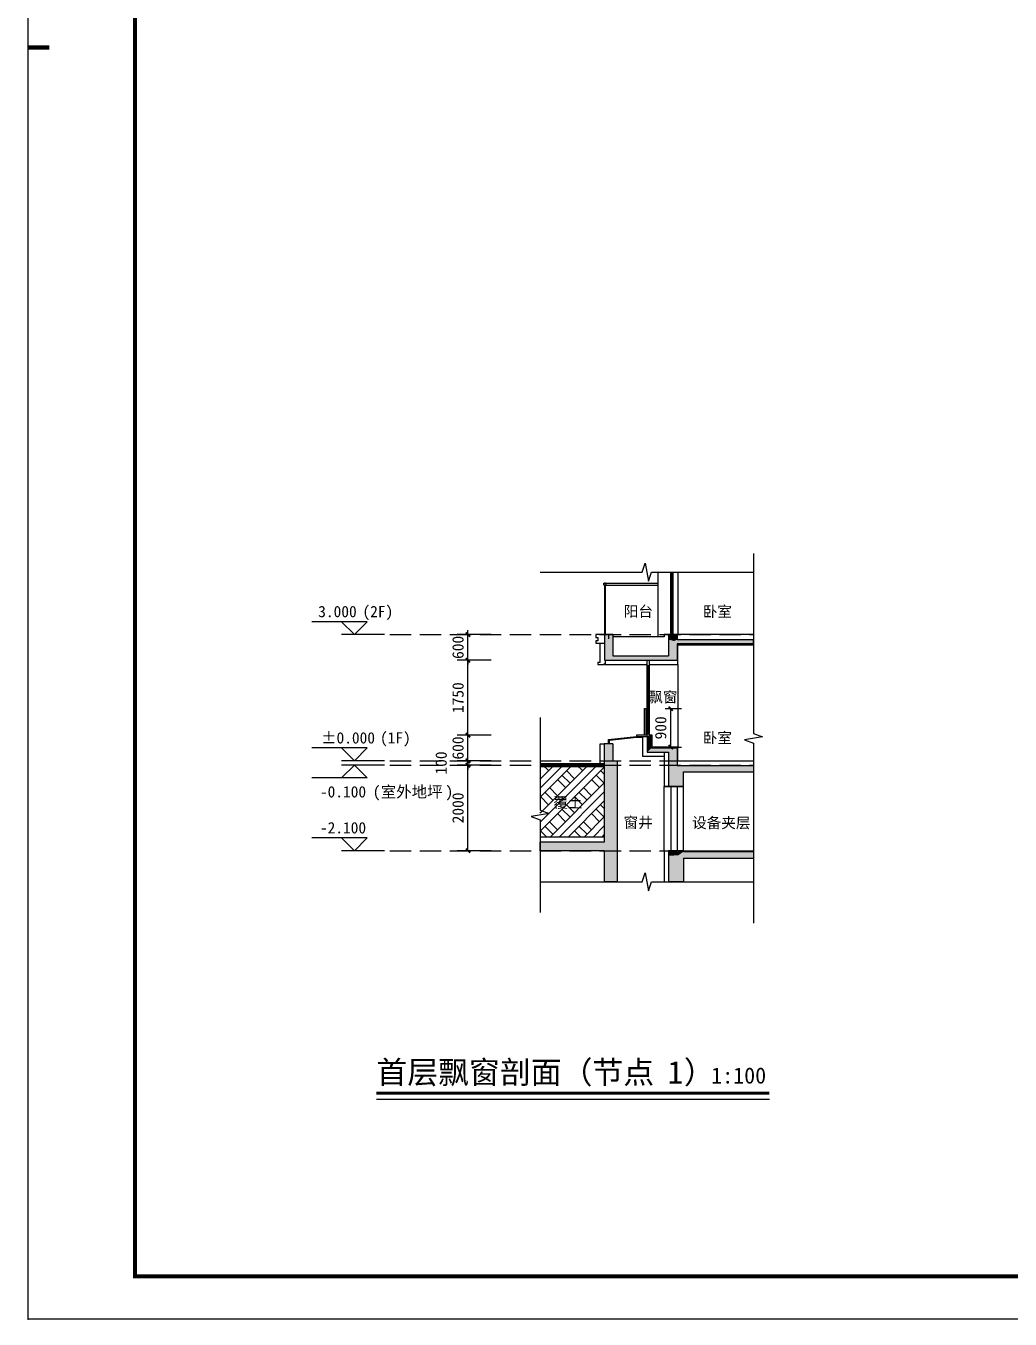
# Model space of a CAD drawing. Extents: x 646072 to 1012572, y -46617 to 16093.
# Drawn here: x 928372 to 951366, y -46567 to -16359 of the extents above; entities that cross this region are included whole.
import ezdxf
from ezdxf.enums import TextEntityAlignment as Align

# ---------------------------------------------------------------- set-up
doc = ezdxf.new("R2010")
doc.units = 0
doc.header["$LTSCALE"] = 1000
doc.header["$MEASUREMENT"] = 0
for name, pattern in [('3#楼-HZS$0$__DASH', [0.35, 0.25, -0.1]), ('3#楼-HZS$0$DASH', [0.35, 0.25, -0.1]), ('DASH', [0.35, 0.25, -0.1]), ('DOTE', [2.42, 2, -0.2, 0.02, -0.2])]:
    doc.linetypes.add(name, pattern=pattern)
doc.layers.get('Defpoints').update_dxf_attribs({"color": 4, "linetype": 'DASH'})
for name, color, linetype in [('3#楼-HZS$0$0-金属铝板（剖）', 7, 'Continuous'), ('3#楼-HZS$0$00-看线', 251, 'Continuous'), ('3#楼-HZS$0$3#楼-HZS$0$PUB_HATCH', 8, 'Continuous'), ('3#楼-HZS$0$3#楼-HZS$0$SURFACE', 6, 'Continuous'), ('3#楼-HZS$0$3#楼-HZS$0$WALL', 9, 'Continuous'), ('3#楼-HZS$0$3#楼-HZS$0$WINDOW', 4, 'Continuous'), ('3#楼-HZS$0$A-ANNO-SYMB', 3, 'Continuous'), ('3#楼-HZS$0$A-WALL-STUD', 133, 'Continuous'), ('3#楼-HZS$0$DIM_ELEV', 3, 'Continuous'), ('3#楼-HZS$0$DIM_SYMB', 3, 'Continuous'), ('3#楼-HZS$0$DOTE', 1, 'DOTE'), ('3#楼-HZS$0$PUB_DIM', 3, 'Continuous'), ('3#楼-HZS$0$PUB_HATCH', 8, 'Continuous'), ('3#楼-HZS$0$PUB_TEXT', 7, 'Continuous'), ('3#楼-HZS$0$SURFACE', 6, 'Continuous'), ('3#楼-HZS$0$WALL', 9, 'Continuous'), ('3#楼-HZS$0$WINDOW', 4, 'Continuous'), ('3#楼-HZS$0$新块$0$FF-TEXT', 50, 'Continuous'), ('3#楼-HZS$0$辅助线', 6, 'Continuous'), ('A-ANNO-TEXT', 3, 'Continuous'), ('A1-无手签$0$A-ANNO-TTLB', 7, 'Continuous')]:
    doc.layers.add(name, color=color, linetype=linetype)
doc.styles.add('3#楼-HZS$0$_TCH_DIM', font='')
doc.styles.add('3#楼-HZS$0$_TCH_DIM_T3', font='')
doc.styles.add('3#楼-HZS$0$Standard', font='')
doc.styles.add('3#楼-HZS$0$新块$0$DIA', font='')
doc.styles.get('3#楼-HZS$0$_TCH_DIM').set_extended_font_data('SimSun')
doc.styles.get('3#楼-HZS$0$_TCH_DIM_T3').set_extended_font_data('SimSun')
doc.styles.get('3#楼-HZS$0$Standard').set_extended_font_data('SimSun')
doc.styles.get('3#楼-HZS$0$新块$0$DIA').set_extended_font_data('SimSun')
doc.dimstyles.new('3#楼-HZS$0$_TCH_ARCH&&100', dxfattribs={"dimtxt": 264.345992, "dimasz": 100, "dimexe": 250, "dimexo": 300, "dimgap": 100, "dimtad": 1, "dimdec": 0, "dimzin": 0, "dimdsep": 46, "dimtxsty": '3#楼-HZS$0$_TCH_DIM_T3', "dimblk": '3#楼-HZS$0$_ArchTick', "dimcen": 0.09, "dimclrt": 7, "dimazin": 2, "dimtfac": 1, "dimtdec": 0, "dimtix": 1, "dimtmove": 2, "dimatfit": 3, "dimfxl": 100, "dimtolj": 1, "dimtzin": 0, "dimarcsym": 0})

# ---------------------------------------------------------------- blocks, each defined once
blk = doc.blocks.new('3#楼-HZS$0$tretretre')
at = {"color": 2}
for points in [[(757927, -41281), (757727, -41281), (757727, -41351), (757777, -41351), (757777, -41431), (757727, -41431), (757727, -41481), (757927, -41481)], [(757927, -41281), (758027, -41281), (758027, -41381)], [(757827, -41931), (757777, -41931), (757777, -41981), (757927, -41981), (757927, -41961), (757947, -41961)]]:
    blk.add_lwpolyline(points, dxfattribs=at)
at = {"color": 11}
blk.add_lwpolyline([(757947, -41881), (757947, -41981), (758926, -41981)], dxfattribs=at)
at = {"layer": '3#楼-HZS$0$0-金属铝板（剖）', "color": 115}
blk.add_lwpolyline([(757827, -41931), (757827, -41481)], dxfattribs=at)
blk = doc.blocks.new('3#楼-HZS$0$treytrytr')
at = {"layer": '3#楼-HZS$0$00-看线', "color": 250}
for points in [[(757964, -43081), (759177, -43081)], [(757964, -43131), (759177, -43131)]]:
    blk.add_lwpolyline(points, dxfattribs=at)
at = {"layer": '3#楼-HZS$0$WINDOW'}
blk.add_lwpolyline([(757914, -43081), (757964, -43081), (757964, -43131), (757914, -43131)], close=True, dxfattribs=at)
for points in [[(757952, -43081), (757927, -43081)], [(757927, -43131), (757927, -44281), (757952, -44281), (757952, -43131)]]:
    blk.add_lwpolyline(points, dxfattribs=at)
blk = doc.blocks.new('3#楼-HZS$0$3#楼-HZS$0$$WINLIB2D$00000001')
at = {"color": 0}
for points in [[(-0.5, 0.5), (-0.5, -0.5)], [(-0.5, 0.5), (0.5, 0.5)], [(0.5, -0.5), (0.5, 0.5)], [(0.5, 0.167), (-0.5, 0.167)], [(0.5, -0.167), (-0.5, -0.167)], [(-0.5, -0.5), (0.5, -0.5)]]:
    blk.add_lwpolyline(points, dxfattribs=at)
blk = doc.blocks.new('3#楼-HZS$0$_ArchTick')
at = {"color": 0, "linetype": 'ByBlock', "const_width": 0.4}
blk.add_lwpolyline([(-0.5, -0.5), (0.5, 0.5)], dxfattribs=at)
blk = doc.blocks.new('*D874')
at = {"layer": '3#楼-HZS$0$PUB_DIM', "color": 0, "lineweight": -2, "transparency": 16777216}
for p, q in [((938700, -30576), (938700, -30476)), ((939243, -30576), (938450, -30576)), ((938700, -31176), (938700, -30576)), ((939243, -31176), (938450, -31176)), ((938700, -31176), (938700, -31276))]:
    blk.add_line(p, q, dxfattribs=at)
at = {"layer": 'Defpoints', "color": 0, "transparency": 16777216}
for p in [(938700, -30576), (939543, -30576), (939543, -31176)]:
    blk.add_point(p, dxfattribs=at)
at = {"layer": '3#楼-HZS$0$PUB_DIM', "color": 0, "lineweight": -2, "transparency": 16777216, "xscale": 100, "yscale": 100, "zscale": 100}
for p, rotation in [((938700, -30576), 270), ((938700, -31176), 90)]:
    blk.add_blockref('3#楼-HZS$0$_ArchTick', p, dxfattribs=dict(at, rotation=rotation))
at = {"layer": '3#楼-HZS$0$PUB_DIM', "color": 7, "transparency": 16777216, "insert": (938468, -30876), "char_height": 264.3, "attachment_point": 5, "rotation": 90, "style": '3#楼-HZS$0$_TCH_DIM_T3'}
blk.add_mtext('\\A1;600', dxfattribs=at)
blk = doc.blocks.new('*D875')
at = {"layer": '3#楼-HZS$0$PUB_DIM', "color": 0, "lineweight": -2, "transparency": 16777216}
for p, q in [((939243, -31176), (938450, -31176)), ((938700, -32926), (938700, -31176)), ((939243, -32926), (938450, -32926))]:
    blk.add_line(p, q, dxfattribs=at)
at = {"layer": 'Defpoints', "color": 0, "transparency": 16777216}
for p in [(938700, -31176), (939543, -31176), (939543, -32926)]:
    blk.add_point(p, dxfattribs=at)
at = {"layer": '3#楼-HZS$0$PUB_DIM', "color": 0, "lineweight": -2, "transparency": 16777216, "xscale": 100, "yscale": 100, "zscale": 100}
for p, rotation in [((938700, -31176), 90), ((938700, -32926), 270)]:
    blk.add_blockref('3#楼-HZS$0$_ArchTick', p, dxfattribs=dict(at, rotation=rotation))
at = {"layer": '3#楼-HZS$0$PUB_DIM', "color": 7, "transparency": 16777216, "insert": (938468, -32051), "char_height": 264.3, "attachment_point": 5, "rotation": 90, "style": '3#楼-HZS$0$_TCH_DIM_T3'}
blk.add_mtext('\\A1;1750', dxfattribs=at)
blk = doc.blocks.new('*D876')
at = {"layer": '3#楼-HZS$0$PUB_DIM', "color": 0, "lineweight": -2, "transparency": 16777216}
for p, q in [((938700, -32926), (938700, -32826)), ((939243, -32926), (938450, -32926)), ((938700, -33526), (938700, -32926)), ((939243, -33526), (938450, -33526)), ((938700, -33526), (938700, -33626))]:
    blk.add_line(p, q, dxfattribs=at)
at = {"layer": 'Defpoints', "color": 0, "transparency": 16777216}
for p in [(938700, -32926), (939543, -32926), (939543, -33526)]:
    blk.add_point(p, dxfattribs=at)
at = {"layer": '3#楼-HZS$0$PUB_DIM', "color": 0, "lineweight": -2, "transparency": 16777216, "xscale": 100, "yscale": 100, "zscale": 100}
for p, rotation in [((938700, -32926), 270), ((938700, -33526), 90)]:
    blk.add_blockref('3#楼-HZS$0$_ArchTick', p, dxfattribs=dict(at, rotation=rotation))
at = {"layer": '3#楼-HZS$0$PUB_DIM', "color": 7, "transparency": 16777216, "insert": (938468, -33226), "char_height": 264.3, "attachment_point": 5, "rotation": 90, "style": '3#楼-HZS$0$_TCH_DIM_T3'}
blk.add_mtext('\\A1;600', dxfattribs=at)
blk = doc.blocks.new('*D877')
at = {"layer": '3#楼-HZS$0$PUB_DIM', "color": 0, "lineweight": -2, "transparency": 16777216}
for p, q in [((939243, -33526), (938450, -33526)), ((938700, -33526), (938700, -33426)), ((938700, -33626), (938700, -33526)), ((939243, -33626), (938450, -33626)), ((938700, -33626), (938700, -33726))]:
    blk.add_line(p, q, dxfattribs=at)
at = {"layer": 'Defpoints', "color": 0, "transparency": 16777216}
for p in [(938700, -33526), (939543, -33526), (939543, -33626)]:
    blk.add_point(p, dxfattribs=at)
at = {"layer": '3#楼-HZS$0$PUB_DIM', "color": 0, "lineweight": -2, "transparency": 16777216, "xscale": 100, "yscale": 100, "zscale": 100}
for p, rotation in [((938700, -33526), 270), ((938700, -33626), 90)]:
    blk.add_blockref('3#楼-HZS$0$_ArchTick', p, dxfattribs=dict(at, rotation=rotation))
at = {"layer": '3#楼-HZS$0$PUB_DIM', "color": 7, "transparency": 16777216, "insert": (938075, -33576), "char_height": 264.3, "attachment_point": 5, "rotation": 90, "style": '3#楼-HZS$0$_TCH_DIM_T3'}
blk.add_mtext('\\A1;100', dxfattribs=at)
blk = doc.blocks.new('*D878')
at = {"layer": '3#楼-HZS$0$PUB_DIM', "color": 0, "lineweight": -2, "transparency": 16777216}
for p, q in [((939243, -33626), (938450, -33626)), ((938700, -35626), (938700, -33626)), ((939243, -35626), (938450, -35626))]:
    blk.add_line(p, q, dxfattribs=at)
at = {"layer": 'Defpoints', "color": 0, "transparency": 16777216}
for p in [(938700, -33626), (939543, -33626), (939543, -35626)]:
    blk.add_point(p, dxfattribs=at)
at = {"layer": '3#楼-HZS$0$PUB_DIM', "color": 0, "lineweight": -2, "transparency": 16777216, "xscale": 100, "yscale": 100, "zscale": 100}
for p, rotation in [((938700, -33626), 90), ((938700, -35626), 270)]:
    blk.add_blockref('3#楼-HZS$0$_ArchTick', p, dxfattribs=dict(at, rotation=rotation))
at = {"layer": '3#楼-HZS$0$PUB_DIM', "color": 7, "transparency": 16777216, "insert": (938468, -34626), "char_height": 264.3, "attachment_point": 5, "rotation": 90, "style": '3#楼-HZS$0$_TCH_DIM_T3'}
blk.add_mtext('\\A1;2000', dxfattribs=at)
blk = doc.blocks.new('*D879')
at = {"layer": '3#楼-HZS$0$PUB_DIM', "color": 0, "lineweight": -2, "transparency": 16777216}
for p, q in [((943306, -32306), (943686, -32306)), ((943436, -33206), (943436, -32306)), ((943306, -33206), (943686, -33206))]:
    blk.add_line(p, q, dxfattribs=at)
at = {"layer": 'Defpoints', "color": 0, "transparency": 16777216}
for p in [(943006, -32306), (943436, -32306), (943006, -33206)]:
    blk.add_point(p, dxfattribs=at)
at = {"layer": '3#楼-HZS$0$PUB_DIM', "color": 0, "lineweight": -2, "transparency": 16777216, "xscale": 100, "yscale": 100, "zscale": 100}
for p, rotation in [((943436, -32306), 90), ((943436, -33206), 270)]:
    blk.add_blockref('3#楼-HZS$0$_ArchTick', p, dxfattribs=dict(at, rotation=rotation))
at = {"layer": '3#楼-HZS$0$PUB_DIM', "color": 7, "transparency": 16777216, "insert": (943203, -32756), "char_height": 264.3, "attachment_point": 5, "rotation": 90, "style": '3#楼-HZS$0$_TCH_DIM_T3'}
blk.add_mtext('\\A1;900', dxfattribs=at)

msp = doc.modelspace()

# ---------------------------------------------------------------- hatches: boundary and pattern name
h = msp.add_hatch()
h.set_pattern_fill('夯实土壤', color=8, scale=100)
h.set_pattern_definition([(45, (615115.36, 540478.7), (-397.394, 397.394), []), (45, (615325.36, 540478.7), (-397.394, 397.394), []), (45, (615535.36, 540478.7), (-397.394, 397.394), []), (135, (615115.36, 540478.7), (-397.394, -397.394), [265, -297]), (135, (615220.36, 540583.7), (-397.394, -397.394), [265, -297]), (135, (615325.36, 540688.7), (-397.394, -397.394), [265, -297])])
h.paths.add_polyline_path([(941885.4, -35306.1), (940385.4, -35306.1), (940385.7, -33626.1), (941885.7, -33626.1)])
at = {"layer": '3#楼-HZS$0$3#楼-HZS$0$PUB_HATCH'}
for points in [[(943569, -33702.7), (943735.7, -33786.1), (945370.7, -33786.1), (945370.7, -33636.1), (943585.7, -33636.1)], [(943619, -35729.4), (943735.7, -35796.1), (945370.7, -35796.1), (945370.7, -35646.1), (943735.7, -35646.1)]]:
    msp.add_hatch(color=256, dxfattribs=at).paths.add_polyline_path(points)
at = {"layer": '3#楼-HZS$0$PUB_HATCH'}
for points in [[(941885.7, -30576.1), (941885.7, -31176.1), (942085.7, -31076.1), (942085.7, -30576.1)], [(943385.7, -30576.1), (943385.7, -30696.1), (943519, -30729.4), (943585.7, -30696.1), (943585.7, -30576.1)], [(943519, -30729.4), (943385.7, -30696.1), (943385.7, -31076.1), (943585.7, -31176.1), (943585.7, -30796.1)], [(945370.7, -30696.1), (943585.7, -30696.1), (943519, -30729.4), (943585.7, -30796.1), (945370.7, -30796.1)], [(942085.7, -31076.1), (941885.7, -31176.1), (943585.7, -31176.1), (943385.7, -31076.1)], [(941885.2, -33126.1), (941885.2, -33526.1), (942085.2, -33526.1), (942085.2, -33126.1)], [(942885.7, -32956.1), (942885.7, -33326.1), (942985.7, -33226.1), (942985.7, -32956.1)], [(942985.7, -33226.1), (942885.7, -33326.1), (943385.7, -33326.1), (943585.7, -33226.1)], [(943585.7, -33226.1), (943385.7, -33326.1), (943385.7, -33686.1), (943569, -33702.7), (943585.7, -33636.1)], [(942185.2, -33526.1), (941885.2, -33526.1), (941885.2, -35426.1), (941985.2, -35526.1), (942185.2, -35526.1)], [(943385.7, -33686.1), (943385.7, -34126.1), (943735.7, -34126.1), (943735.7, -33786.1), (943569, -33702.7)], [(941985.2, -35526.1), (941885.2, -35426.1), (940385.7, -35426.1), (940385.7, -35626.1), (941885.2, -35626.1)], [(941985.2, -35526.1), (941885.2, -35626.1), (941885.2, -36352.3), (942185.2, -36352.3), (942185.2, -35526.1)], [(943735.7, -35646.1), (943735.7, -35626.1), (943385.7, -35626.1), (943385.7, -35746.1), (943619, -35729.4)], [(943619, -35729.4), (943385.7, -35746.1), (943385.7, -36352.3), (943735.7, -36352.3), (943735.7, -35796.1)]]:
    msp.add_hatch(color=256, dxfattribs=at).paths.add_polyline_path(points)

# ---------------------------------------------------------------- linework, layer by layer
at = {"color": 2}
for points in [[(943435.7, -30576.1), (943435.7, -30546.1), (943485.7, -30546.1), (943485.7, -30576.1)], [(942884.9, -31306.1), (942884.9, -31176.1), (942934.9, -31176.1), (942934.9, -31306.1)], [(942884.9, -32956.1), (942884.9, -32896.1), (942934.9, -32896.1), (942934.9, -32956.1)]]:
    msp.add_lwpolyline(points, close=True, dxfattribs=at)
for points in [[(942934.9, -31276.1), (942934.9, -31306.1), (942884.9, -31306.1), (942884.9, -31276.1)], [(941785.7, -33626.1), (941785.7, -33546.1), (941785.7, -33546.1), (941785.7, -33126.1), (941885.2, -33126.1)]]:
    msp.add_lwpolyline(points, dxfattribs=at)
at = {"color": 8, "elevation": 0}
msp.add_lwpolyline([(942884.9, -32926.1), (942635.7, -32926.1), (942635.7, -32956.1), (942884.9, -32956.1), (942884.9, -32926.1)], dxfattribs=at)
at = {"const_width": 100}
msp.add_lwpolyline([(941885.2, -33626.1), (940385.7, -33626.1)], dxfattribs=at)
at = {"layer": '3#楼-HZS$0$00-看线', "color": 250}
for points in [[(943136.6, -29118.1), (943136.6, -30626.1)], [(943605.7, -29118.1), (943605.7, -30576.1)], [(943605.7, -31276.1), (943605.7, -33206.1)]]:
    msp.add_lwpolyline(points, dxfattribs=at)
at = {"layer": '3#楼-HZS$0$3#楼-HZS$0$SURFACE'}
for p, q in [((943585.7, -33526.1), (945370.7, -33526.1)), ((943735.7, -35626.1), (945370.7, -35626.1))]:
    msp.add_line(p, q, dxfattribs=at)
at = {"layer": '3#楼-HZS$0$3#楼-HZS$0$WALL'}
for p, q in [((943585.7, -33636.1), (945370.7, -33636.1)), ((943735.7, -33786.1), (945370.7, -33786.1)), ((945370.7, -33636.1), (945370.7, -33786.1)), ((943735.7, -35646.1), (945370.7, -35646.1)), ((943735.7, -35796.1), (945370.7, -35796.1)), ((945370.7, -35646.1), (945370.7, -35796.1))]:
    msp.add_line(p, q, dxfattribs=at)
at = {"layer": '3#楼-HZS$0$A-ANNO-SYMB', "const_width": 70}
msp.add_lwpolyline([(936560.1, -41291.7), (945743.4, -41291.7)], dxfattribs=at)
at = {"layer": '3#楼-HZS$0$A-ANNO-SYMB'}
msp.add_lwpolyline([(936560.1, -41431.7), (945743.4, -41431.7)], dxfattribs=at)
at = {"layer": '3#楼-HZS$0$A-WALL-STUD', "color": 4, "linetype": '3#楼-HZS$0$DASH', "ltscale": 5}
for points in [[(942824.9, -32926.1), (942824.9, -32306.1), (942854.9, -32306.1), (942854.9, -32926.1)], [(941985.2, -33126.1), (941985.2, -33026.1), (942635.7, -32956.1), (942785.7, -32956.1)], [(942005.2, -33126.1), (942005.2, -33044), (942636.7, -32976.1), (942785.7, -32976.1)]]:
    msp.add_lwpolyline(points, dxfattribs=at)
at = {"layer": '3#楼-HZS$0$DIM_ELEV'}
for p, q in [((936346.8, -30276.1), (935050.8, -30276.1)), ((936046.8, -30576.1), (935746.8, -30276.1)), ((936046.8, -30576.1), (936346.8, -30276.1)), ((936746.8, -30576.1), (935746.8, -30576.1)), ((936346.8, -33226.1), (935050.8, -33226.1)), ((936046.8, -33526.1), (935746.8, -33226.1)), ((936046.8, -33526.1), (936346.8, -33226.1)), ((936746.8, -33526.1), (935746.8, -33526.1)), ((936046.8, -33626.1), (935746.8, -33926.1)), ((936746.8, -33626.1), (935746.8, -33626.1)), ((936046.8, -33626.1), (936346.8, -33926.1)), ((936346.8, -33926.1), (935050.8, -33926.1)), ((936346.8, -35326.1), (935050.8, -35326.1)), ((936046.8, -35626.1), (935746.8, -35326.1)), ((936046.8, -35626.1), (936346.8, -35326.1)), ((936746.8, -35626.1), (935746.8, -35626.1))]:
    msp.add_line(p, q, dxfattribs=at)
at = {"layer": '3#楼-HZS$0$DIM_SYMB'}
for points in [[(945370.7, -28681.2), (945370.7, -32888.1), (945580.7, -32964.6), (945160.7, -33038.6), (945370.7, -33113.1), (945370.7, -37320)], [(940385.7, -29118.1), (942765.7, -29118.1), (942842.1, -28908.1), (942916.2, -29328.1), (942990.7, -29118.1), (945370.7, -29118.1)], [(940385.7, -32510.3), (940385.7, -34678.4), (940595.7, -34754.8), (940175.7, -34828.9), (940385.7, -34903.4), (940385.7, -37071.5)], [(940385.7, -36352.3), (942765.7, -36352.3), (942842.1, -36142.3), (942916.2, -36562.3), (942990.7, -36352.3), (945370.7, -36352.3)]]:
    msp.add_lwpolyline(points, dxfattribs=at)
at = {"layer": '3#楼-HZS$0$DOTE', "linetype": '3#楼-HZS$0$__DASH', "ltscale": 2}
for p, q in [((936875.7, -30576.1), (945370.7, -30576.1)), ((936875.7, -33526.1), (945370.7, -33526.1)), ((936875.7, -33626.1), (945370.7, -33626.1)), ((936875.7, -35626.1), (945370.7, -35626.1))]:
    msp.add_line(p, q, dxfattribs=at)
at = {"layer": '3#楼-HZS$0$SURFACE'}
for p, q in [((945370.7, -30576.1), (943585.7, -30576.1)), ((943285.7, -33326.1), (943285.7, -33686.1)), ((943285.7, -33686.1), (943285.7, -34126.1)), ((943285.7, -34126.1), (943385.7, -34126.1)), ((941885.2, -35306.1), (940385.7, -35306.1)), ((943285.7, -35626.1), (943385.7, -35626.1)), ((943285.7, -35626.1), (943285.7, -35746.1)), ((943285.7, -35746.1), (943285.7, -36352.3))]:
    msp.add_line(p, q, dxfattribs=at)
for points in [[(943285.7, -30626.1), (942085.7, -30626.1)], [(943385.7, -30576.1), (943285.7, -30576.1), (943285.7, -30626.1)], [(943605.7, -31196.1), (943605.7, -30816.1), (945370.7, -30816.1)], [(942934.9, -31276.1), (943605.7, -31276.1), (943605.7, -31176.1)], [(942934.9, -31276.1), (943605.7, -31276.1), (943605.7, -31196.1)], [(942934.9, -31276.1), (943605.7, -31276.1), (943605.7, -31196.1)], [(943285.7, -33426.1), (942785.7, -33426.1), (942785.7, -32956.1)], [(943605.7, -33526.1), (943605.7, -33206.1), (943005.7, -33206.1), (943005.7, -32956.1)]]:
    msp.add_lwpolyline(points, dxfattribs=at)
at = {"layer": '3#楼-HZS$0$SURFACE', "elevation": 0}
msp.add_lwpolyline([(943005.7, -32956.1), (943005.7, -32926.1), (942934.9, -32926.1)], dxfattribs=at)
at = {"layer": '3#楼-HZS$0$WALL'}
for p, q in [((941885.7, -30576.1), (941885.7, -31176.1)), ((942085.7, -30576.1), (941885.7, -30576.1)), ((942085.7, -30576.1), (942085.7, -31076.1)), ((943385.7, -30576.1), (943385.7, -30696.1)), ((943585.7, -30576.1), (943385.7, -30576.1)), ((943385.7, -30696.1), (943385.7, -31076.1)), ((943585.7, -30576.1), (943585.7, -30696.1)), ((945370.7, -30696.1), (943585.7, -30696.1)), ((945370.7, -30796.1), (943585.7, -30796.1)), ((943585.7, -30796.1), (943585.7, -31176.1)), ((945370.7, -30796.1), (945370.7, -30696.1)), ((942085.7, -31076.1), (943385.7, -31076.1)), ((941885.7, -31176.1), (943585.7, -31176.1)), ((941885.2, -33126.1), (941885.2, -33526.1)), ((942085.2, -33126.1), (941885.2, -33126.1)), ((942085.2, -33126.1), (942085.2, -33526.1)), ((942885.7, -32956.1), (942885.7, -33326.1)), ((942985.7, -32956.1), (942885.7, -32956.1)), ((942985.7, -32956.1), (942985.7, -33226.1)), ((942985.7, -33226.1), (943585.7, -33226.1)), ((943585.7, -33226.1), (943585.7, -33636.1)), ((941885.2, -33526.1), (941885.2, -35426.1)), ((942085.2, -33526.1), (942185.2, -33526.1)), ((942185.2, -33526.1), (942185.2, -35526.1)), ((942885.7, -33326.1), (943385.7, -33326.1)), ((943385.7, -33326.1), (943385.7, -33686.1)), ((943385.7, -33686.1), (943385.7, -34126.1)), ((943735.7, -34126.1), (943735.7, -33786.1)), ((943385.7, -34126.1), (943735.7, -34126.1)), ((941885.2, -35426.1), (940385.7, -35426.1)), ((940385.7, -35626.1), (940385.7, -35426.1)), ((941885.2, -35626.1), (940385.7, -35626.1)), ((941885.2, -35626.1), (941885.2, -36352.3)), ((942185.2, -35526.1), (942185.2, -36352.3)), ((943735.7, -35626.1), (943385.7, -35626.1)), ((943385.7, -35626.1), (943385.7, -35746.1)), ((943735.7, -35646.1), (943735.7, -35626.1)), ((943385.7, -35746.1), (943385.7, -36352.3)), ((943735.7, -35796.1), (943735.7, -36352.3)), ((942185.2, -36352.3), (941885.2, -36352.3)), ((943735.7, -36352.3), (943385.7, -36352.3))]:
    msp.add_line(p, q, dxfattribs=at)
at = {"layer": '3#楼-HZS$0$WINDOW'}
for points in [[(943435.7, -30546.1), (943435.7, -29118.1)], [(943485.7, -29118.1), (943485.7, -30546.1), (943435.7, -30546.1)], [(943460.7, -30546.1), (943460.7, -29118.1)], [(942884.9, -32896.1), (942884.9, -31306.1), (942934.9, -31306.1), (942934.9, -32896.1), (942884.9, -32896.1)], [(942909.9, -32896.1), (942909.9, -31306.1)]]:
    msp.add_lwpolyline(points, dxfattribs=at)
at = {"layer": 'A1-无手签$0$A-ANNO-TTLB'}
msp.add_lwpolyline([(928422, -46566.5), (928422, 12833.5), (1012522, 12833.5), (1012522, -46566.5)], close=True, dxfattribs=at)
at = {"layer": 'A1-无手签$0$A-ANNO-TTLB', "const_width": 100}
msp.add_lwpolyline([(930922, -45566.5), (1011522, -45566.5), (1011522, 11833.5), (930922, 11833.5)], close=True, dxfattribs=at)
msp.add_lwpolyline([(928922, -16866.5), (928422, -16866.5)], dxfattribs=at)
at = {"layer": 'A1-无手签$0$A-ANNO-TTLB'}
msp.add_point((928422, -46566.5), dxfattribs=at)
msp.add_point((928422, -46566.5), dxfattribs=at)
at = {"layer": 'Defpoints'}
msp.add_lwpolyline([(1005022, -45566.5), (930922, -45566.5), (930922, 11833.5), (1005022, 11833.5)], close=True, dxfattribs=at)

# ---------------------------------------------------------------- block references
at = {"layer": '3#楼-HZS$0$3#楼-HZS$0$WINDOW', "xscale": -1500, "yscale": -450, "zscale": 450, "rotation": 270.0000000008063}
msp.add_blockref('3#楼-HZS$0$3#楼-HZS$0$$WINLIB2D$00000001', (943510.7, -34876.1), dxfattribs=at)
at = {"layer": '3#楼-HZS$0$PUB_DIM'}
msp.add_blockref('3#楼-HZS$0$treytrytr', (183959.2, 13705.2), dxfattribs=at)
at = {"layer": '3#楼-HZS$0$辅助线'}
msp.add_blockref('3#楼-HZS$0$tretretre', (183959.2, 10705.2), dxfattribs=at)

# ---------------------------------------------------------------- texts
at = {"layer": '3#楼-HZS$0$PUB_TEXT', "color": 7, "style": '3#楼-HZS$0$_TCH_DIM'}
for s, height, p in [('(2F)', 264.35, (936235.4, -30171.1)), ('3.000', 264.35, (935201.6, -30171.1)), ('%%P0.000', 264.35, (935269.8, -33121.1)), ('(1F)', 264.35, (936644.7, -33121.1)), ('-0.100', 264.35, (935241.4, -34381.1)), ('(', 264.3, (936474.6, -34381.1)), ('室外地坪', 264.35, (936663.6, -34381.1)), (')', 264.3, (938175.9, -34381.1)), ('-2.100', 264.35, (935241.4, -35221.1))]:
    msp.add_text(s, height=height, dxfattribs=at).set_placement(p)
at = {"layer": '3#楼-HZS$0$新块$0$FF-TEXT', "style": '3#楼-HZS$0$新块$0$DIA'}
for s, p in [('阳台', (942680.2, -30029.2)), ('卧室', (944525.1, -30029.2)), ('飘窗', (943253, -32031.6)), ('卧室', (944525.1, -32979.2)), ('覆土', (941034.8, -34492.1)), ('窗井', (942675.7, -34961.1)), ('设备夹层', (944617.8, -34969))]:
    msp.add_text(s, height=250, rotation=359.91517, dxfattribs=at).set_placement(p, align=Align.MIDDLE)
at = {"layer": 'A-ANNO-TEXT', "color": 7, "style": '3#楼-HZS$0$Standard'}
for s, height, p in [('首层飘窗剖面（节点', 528.69, (936560.1, -41064.1, 0)), ('）', 528.7, (943743.2, -41064.1, 0)), ('1', 528.7, (943365.2, -41064.1, 0)), ('1:100', 377.64, (944381.8, -41064.1, 0))]:
    msp.add_text(s, height=height, dxfattribs=at).set_placement(p)

# ---------------------------------------------------------------- dimensions: what is measured, and where the dimension line sits
at = {"layer": '3#楼-HZS$0$PUB_DIM', "color": 3}
for p1, p2, picture, middle in [((939543.4, -31176.1), (939543.4, -30576.1), '*D874', (938467.6, -30876.1)), ((939543.4, -32926.1), (939543.4, -31176.1), '*D875', (938467.6, -32051.1)), ((939543.4, -33526.1), (939543.4, -32926.1), '*D876', (938467.6, -33226.1)), ((939543.4, -35626.1), (939543.4, -33626.1), '*D878', (938467.6, -34626.1))]:
    dim = msp.add_aligned_dim(p1=p1, p2=p2, distance=843.7, dimstyle='3#楼-HZS$0$_TCH_ARCH&&100', dxfattribs=at)
    dim.commit()
    dim.dimension.update_dxf_attribs({"geometry": picture, "text_midpoint": middle})
at = {"layer": '3#楼-HZS$0$PUB_DIM'}
dim = msp.add_aligned_dim(p1=(943005.7, -33206.1), p2=(943005.7, -32306.1), distance=-429.9, dimstyle='3#楼-HZS$0$_TCH_ARCH&&100', dxfattribs=at)
dim.commit()
dim.dimension.update_dxf_attribs({"geometry": '*D879', "text_midpoint": (943203.4, -32756.1)})
at = {"layer": '3#楼-HZS$0$PUB_DIM', "color": 3}
dim = msp.add_linear_dim(base=(938699.7, -33526.1), p1=(939543.4, -33626.1), p2=(939543.4, -33526.1), angle=90, dimstyle='3#楼-HZS$0$_TCH_ARCH&&100', dxfattribs=at)
dim.commit()
dim.dimension.update_dxf_attribs({"geometry": '*D877', "text_midpoint": (938074.7, -33576.1), "dimtype": 161})

doc.saveas('drawing.dxf')
